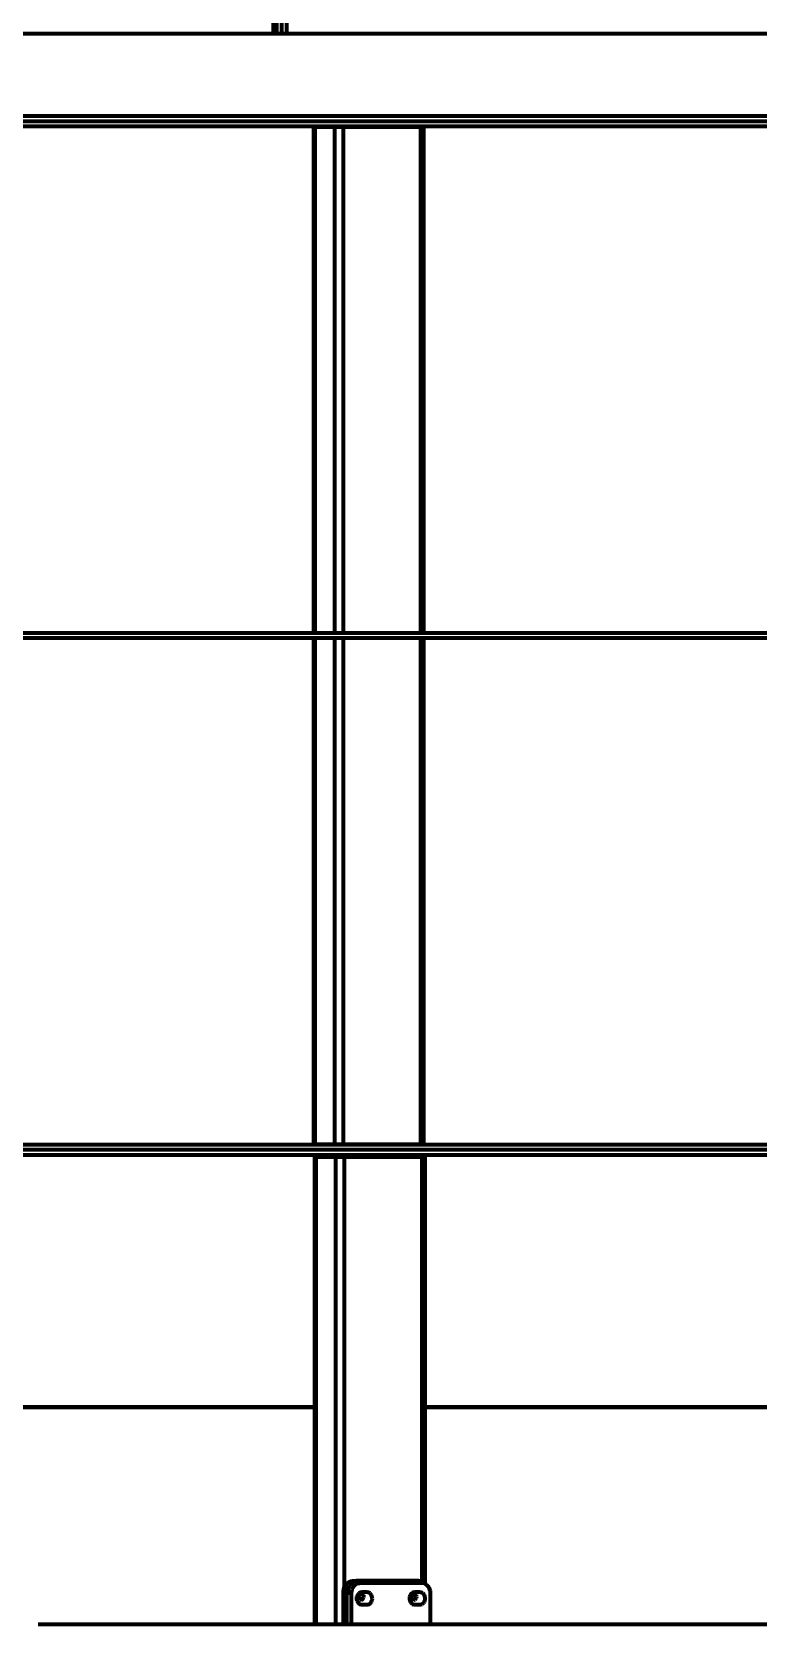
# Model space of a CAD drawing. Header units: millimetres. Extents: x 0 to 594, y 0 to 420.
# Drawn here: x 128.18 to 142.3, y 347.18 to 378.14 of the extents above; entities that cross this region are included whole.
import ezdxf

# ---------------------------------------------------------------- set-up
doc = ezdxf.new("R2010")
doc.units = ezdxf.units.MM

msp = doc.modelspace()

# ---------------------------------------------------------------- linework, layer by layer
at = {"color": 1, "lineweight": 70}
for p, q in [((132.936, 378.1), (132.936, 396.023)), ((133.036, 378.1), (133.036, 396.023)), ((132.876, 378.1), (132.876, 395.901)), ((132.936, 395.901), (132.936, 378.1)), ((133.136, 378.1), (133.136, 395.969)), ((148.69, 378.1), (124.312, 378.1)), ((149.13, 376.5), (124.25, 376.5)), ((149.062, 376.4), (124.321, 376.4)), ((149.062, 376.3), (124.321, 376.3)), ((133.663, 376.29), (133.662, 376.29)), ((133.662, 376.29), (133.662, 376.29)), ((133.662, 376.29), (133.662, 376.29)), ((133.662, 376.29), (133.662, 376.29)), ((133.662, 376.29), (133.662, 376.29)), ((133.662, 376.29), (133.662, 376.29)), ((133.662, 376.29), (133.662, 376.29)), ((133.662, 376.29), (133.663, 376.29)), ((133.662, 366.45), (133.662, 376.29)), ((133.664, 376.29), (133.663, 376.29)), ((133.663, 376.29), (133.664, 376.29)), ((133.665, 376.29), (133.664, 376.29)), ((133.664, 376.29), (133.665, 376.29)), ((133.666, 376.29), (133.665, 376.29)), ((133.665, 376.29), (133.666, 376.29)), ((133.667, 376.29), (133.666, 376.29)), ((133.666, 376.29), (133.667, 376.29)), ((133.669, 376.29), (133.667, 376.29)), ((133.667, 376.29), (133.669, 376.29)), ((133.671, 376.29), (133.669, 376.29)), ((133.669, 376.29), (133.671, 376.29)), ((133.672, 376.29), (133.671, 376.29)), ((133.671, 376.29), (133.672, 376.29)), ((133.674, 376.29), (133.672, 376.29)), ((133.672, 376.29), (133.674, 376.29)), ((133.677, 376.29), (133.674, 376.29)), ((133.674, 376.29), (133.677, 376.29)), ((133.679, 376.29), (133.677, 376.29)), ((133.677, 376.29), (133.679, 376.29)), ((134.07, 376.29), (133.679, 376.29)), ((133.679, 376.29), (133.679, 366.45)), ((134.078, 376.29), (134.07, 376.29)), ((134.07, 366.45), (134.07, 376.29)), ((134.087, 376.29), (134.078, 376.29)), ((134.096, 376.29), (134.087, 376.29)), ((134.107, 376.29), (134.096, 376.29)), ((134.119, 376.29), (134.107, 376.29)), ((134.131, 376.29), (134.119, 376.29)), ((134.144, 376.29), (134.131, 376.29)), ((134.157, 376.29), (134.144, 376.29)), ((134.171, 376.29), (134.157, 376.29)), ((134.184, 376.29), (134.171, 376.29)), ((134.197, 376.29), (134.184, 376.29)), ((134.21, 376.29), (134.197, 376.29)), ((134.223, 376.29), (134.21, 376.29)), ((134.235, 376.29), (134.223, 376.29)), ((135.744, 376.29), (134.235, 376.29)), ((134.235, 366.45), (134.235, 376.29)), ((135.751, 376.29), (135.744, 376.29)), ((135.744, 366.45), (135.744, 376.29)), ((135.758, 376.29), (135.751, 376.29)), ((135.765, 376.29), (135.758, 376.29)), ((135.771, 376.29), (135.765, 376.29)), ((135.776, 376.29), (135.771, 376.29)), ((135.782, 376.29), (135.776, 376.29)), ((135.786, 376.29), (135.782, 376.29)), ((135.785, 376.29), (135.787, 376.29)), ((135.785, 366.45), (135.785, 376.29)), ((135.79, 376.29), (135.786, 376.29)), ((135.787, 376.29), (135.789, 376.29)), ((135.789, 376.29), (135.791, 376.29)), ((135.794, 376.29), (135.79, 376.29)), ((135.791, 376.29), (135.793, 376.29)), ((135.793, 376.29), (135.795, 376.29)), ((135.797, 376.29), (135.794, 376.29)), ((135.795, 376.29), (135.796, 376.29)), ((135.796, 376.29), (135.797, 376.29)), ((135.797, 376.29), (135.799, 376.29)), ((135.799, 376.29), (135.797, 376.29)), ((135.799, 376.29), (135.799, 376.29)), ((135.799, 376.29), (135.8, 376.29)), ((135.8, 376.29), (135.799, 376.29)), ((135.8, 376.29), (135.801, 376.29)), ((135.801, 376.29), (135.8, 376.29)), ((135.801, 376.29), (135.801, 376.29)), ((135.801, 376.29), (135.802, 376.29)), ((135.802, 376.29), (135.801, 376.29)), ((135.802, 376.29), (135.802, 376.29)), ((135.802, 366.45), (135.802, 376.29)), ((149.062, 366.45), (124.27, 366.45)), ((149.062, 366.35), (124.27, 366.35)), ((133.662, 356.51), (133.662, 366.35)), ((133.679, 366.35), (133.679, 356.51)), ((134.07, 356.51), (134.07, 366.35)), ((134.235, 356.51), (134.235, 366.35)), ((135.744, 356.51), (135.744, 366.35)), ((135.785, 356.51), (135.785, 366.35)), ((135.802, 356.51), (135.802, 366.35)), ((149.062, 356.5), (124.321, 356.5)), ((149.062, 356.4), (124.321, 356.4)), ((149.062, 356.4), (124.321, 356.4)), ((133.663, 356.51), (133.662, 356.51)), ((133.662, 356.51), (133.662, 356.51)), ((133.662, 356.51), (133.662, 356.51)), ((133.662, 356.51), (133.662, 356.51)), ((133.662, 356.51), (133.662, 356.51)), ((133.662, 356.51), (133.662, 356.51)), ((133.662, 356.51), (133.662, 356.51)), ((133.662, 356.51), (133.663, 356.51)), ((133.664, 356.51), (133.663, 356.51)), ((133.663, 356.51), (133.664, 356.51)), ((133.665, 356.51), (133.664, 356.51)), ((133.664, 356.51), (133.665, 356.51)), ((133.666, 356.51), (133.665, 356.51)), ((133.665, 356.51), (133.666, 356.51)), ((133.667, 356.51), (133.666, 356.51)), ((133.666, 356.51), (133.667, 356.51)), ((133.669, 356.51), (133.667, 356.51)), ((133.667, 356.51), (133.669, 356.51)), ((133.671, 356.51), (133.669, 356.51)), ((133.669, 356.51), (133.671, 356.51)), ((133.672, 356.51), (133.671, 356.51)), ((133.671, 356.51), (133.672, 356.51)), ((133.674, 356.51), (133.672, 356.51)), ((133.672, 356.51), (133.674, 356.51)), ((133.677, 356.51), (133.674, 356.51)), ((133.674, 356.51), (133.677, 356.51)), ((133.679, 356.51), (133.677, 356.51)), ((133.677, 356.51), (133.679, 356.51)), ((133.679, 356.51), (134.07, 356.51)), ((134.07, 356.51), (134.078, 356.51)), ((134.078, 356.51), (134.087, 356.51)), ((134.087, 356.51), (134.096, 356.51)), ((134.096, 356.51), (134.107, 356.51)), ((134.107, 356.51), (134.119, 356.51)), ((134.119, 356.51), (134.131, 356.51)), ((134.131, 356.51), (134.144, 356.51)), ((134.144, 356.51), (134.157, 356.51)), ((134.157, 356.51), (134.171, 356.51)), ((134.171, 356.51), (134.184, 356.51)), ((134.184, 356.51), (134.197, 356.51)), ((134.197, 356.51), (134.21, 356.51)), ((134.21, 356.51), (134.223, 356.51)), ((134.223, 356.51), (134.235, 356.51)), ((134.235, 356.51), (135.744, 356.51)), ((135.744, 356.51), (135.751, 356.51)), ((135.751, 356.51), (135.758, 356.51)), ((135.758, 356.51), (135.765, 356.51)), ((135.765, 356.51), (135.771, 356.51)), ((135.771, 356.51), (135.776, 356.51)), ((135.776, 356.51), (135.782, 356.51)), ((135.782, 356.51), (135.786, 356.51)), ((135.787, 356.51), (135.785, 356.51)), ((135.786, 356.51), (135.79, 356.51)), ((135.789, 356.51), (135.787, 356.51)), ((135.791, 356.51), (135.789, 356.51)), ((135.79, 356.51), (135.794, 356.51)), ((135.793, 356.51), (135.791, 356.51)), ((135.795, 356.51), (135.793, 356.51)), ((135.794, 356.51), (135.797, 356.51)), ((135.796, 356.51), (135.795, 356.51)), ((135.797, 356.51), (135.796, 356.51)), ((135.797, 356.51), (135.799, 356.51)), ((135.799, 356.51), (135.797, 356.51)), ((135.799, 356.51), (135.8, 356.51)), ((135.8, 356.51), (135.799, 356.51)), ((135.799, 356.51), (135.799, 356.51)), ((135.8, 356.51), (135.801, 356.51)), ((135.801, 356.51), (135.8, 356.51)), ((135.801, 356.51), (135.802, 356.51)), ((135.802, 356.51), (135.801, 356.51)), ((135.801, 356.51), (135.801, 356.51)), ((135.802, 356.51), (135.802, 356.51)), ((149.062, 356.3), (124.321, 356.3)), ((133.684, 356.26), (133.683, 356.26)), ((133.683, 356.26), (133.683, 356.26)), ((133.683, 356.26), (133.683, 356.26)), ((133.683, 356.26), (133.683, 356.26)), ((133.683, 356.26), (133.683, 356.26)), ((133.683, 356.26), (133.683, 356.26)), ((133.683, 356.26), (133.683, 356.26)), ((133.683, 356.26), (133.684, 356.26)), ((133.683, 347.18), (133.683, 356.26)), ((133.685, 356.26), (133.684, 356.26)), ((133.684, 356.26), (133.685, 356.26)), ((133.686, 356.26), (133.685, 356.26)), ((133.685, 356.26), (133.686, 356.26)), ((133.687, 356.26), (133.686, 356.26)), ((133.686, 356.26), (133.687, 356.26)), ((133.688, 356.26), (133.687, 356.26)), ((133.687, 356.26), (133.688, 356.26)), ((133.69, 356.26), (133.688, 356.26)), ((133.688, 356.26), (133.69, 356.26)), ((133.691, 356.26), (133.69, 356.26)), ((133.69, 356.26), (133.691, 356.26)), ((133.693, 356.26), (133.691, 356.26)), ((133.691, 356.26), (133.693, 356.26)), ((133.695, 356.26), (133.693, 356.26)), ((133.693, 356.26), (133.695, 356.26)), ((133.697, 356.26), (133.695, 356.26)), ((133.695, 356.26), (133.697, 356.26)), ((133.7, 356.26), (133.697, 356.26)), ((133.697, 356.26), (133.7, 356.26)), ((134.091, 356.26), (133.7, 356.26)), ((133.7, 356.26), (133.7, 347.18)), ((134.099, 356.26), (134.091, 356.26)), ((134.091, 347.18), (134.091, 356.26)), ((134.107, 356.26), (134.099, 356.26)), ((134.117, 356.26), (134.107, 356.26)), ((134.128, 356.26), (134.117, 356.26)), ((134.14, 356.26), (134.128, 356.26)), ((134.152, 356.26), (134.14, 356.26)), ((134.165, 356.26), (134.152, 356.26)), ((134.178, 356.26), (134.165, 356.26)), ((134.192, 356.26), (134.178, 356.26)), ((134.205, 356.26), (134.192, 356.26)), ((134.218, 356.26), (134.205, 356.26)), ((134.231, 356.26), (134.218, 356.26)), ((134.244, 356.26), (134.231, 356.26)), ((134.256, 356.26), (134.244, 356.26)), ((135.764, 356.26), (134.256, 356.26)), ((134.256, 347.908), (134.256, 356.26)), ((135.772, 356.26), (135.764, 356.26)), ((135.764, 348.002), (135.764, 356.26)), ((135.779, 356.26), (135.772, 356.26)), ((135.785, 356.26), (135.779, 356.26)), ((135.792, 356.26), (135.785, 356.26)), ((135.797, 356.26), (135.792, 356.26)), ((135.802, 356.26), (135.797, 356.26)), ((135.807, 356.26), (135.802, 356.26)), ((135.805, 356.26), (135.808, 356.26)), ((135.805, 347.973), (135.805, 356.26)), ((135.811, 356.26), (135.807, 356.26)), ((135.808, 356.26), (135.81, 356.26)), ((135.81, 356.26), (135.812, 356.26)), ((135.815, 356.26), (135.811, 356.26)), ((135.812, 356.26), (135.814, 356.26)), ((135.814, 356.26), (135.815, 356.26)), ((135.815, 356.26), (135.817, 356.26)), ((135.817, 356.26), (135.815, 356.26)), ((135.817, 356.26), (135.818, 356.26)), ((135.82, 356.26), (135.817, 356.26)), ((135.818, 356.26), (135.819, 356.26)), ((135.819, 356.26), (135.82, 356.26)), ((135.82, 356.26), (135.821, 356.26)), ((135.821, 356.26), (135.82, 356.26)), ((135.821, 356.26), (135.822, 356.26)), ((135.822, 356.26), (135.821, 356.26)), ((135.822, 356.26), (135.822, 356.26)), ((135.822, 356.26), (135.823, 356.26)), ((135.823, 356.26), (135.822, 356.26)), ((135.823, 356.26), (135.823, 356.26)), ((135.823, 347.966), (135.823, 356.26)), ((133.683, 351.4), (126.394, 351.4)), ((126.394, 351.4), (133.683, 351.4)), ((143.129, 351.4), (135.823, 351.4)), ((135.823, 351.4), (143.129, 351.4)), ((134.315, 347.987), (134.345, 348.005)), ((134.345, 348.005), (134.377, 348.017)), ((134.377, 348.017), (134.41, 348.02)), ((134.427, 348.005), (134.397, 347.987)), ((134.41, 348.02), (134.493, 348.02)), ((134.459, 348.017), (134.427, 348.005)), ((134.493, 348.02), (134.459, 348.017)), ((135.693, 348.02), (134.493, 348.02)), ((135.722, 348.017), (135.693, 348.02)), ((135.751, 348.008), (135.722, 348.017)), ((135.778, 347.994), (135.751, 348.008)), ((135.803, 347.974), (135.778, 347.994)), ((134.239, 347.82), (134.242, 347.859)), ((134.239, 347.18), (134.239, 347.82)), ((134.308, 347.82), (134.239, 347.82)), ((134.242, 347.859), (134.252, 347.897)), ((134.252, 347.897), (134.268, 347.932)), ((134.268, 347.932), (134.289, 347.962)), ((134.289, 347.962), (134.315, 347.987)), ((134.305, 347.78), (134.306, 347.808)), ((134.305, 347.18), (134.305, 347.78)), ((134.387, 347.78), (134.305, 347.78)), ((134.306, 347.808), (134.311, 347.836)), ((134.311, 347.836), (134.319, 347.862)), ((134.319, 347.862), (134.331, 347.887)), ((134.324, 347.859), (134.321, 347.82)), ((134.334, 347.897), (134.324, 347.859)), ((134.35, 347.932), (134.334, 347.897)), ((134.371, 347.962), (134.35, 347.932)), ((134.397, 347.987), (134.371, 347.962)), ((134.39, 347.819), (134.387, 347.78)), ((134.387, 347.78), (134.387, 347.18)), ((134.4, 347.857), (134.39, 347.819)), ((134.416, 347.892), (134.4, 347.857)), ((134.437, 347.922), (134.416, 347.892)), ((134.463, 347.947), (134.437, 347.922)), ((134.493, 347.965), (134.463, 347.947)), ((134.476, 347.98), (134.558, 347.98)), ((134.492, 347.704), (134.49, 347.68)), ((134.498, 347.726), (134.492, 347.704)), ((134.525, 347.977), (134.493, 347.965)), ((134.507, 347.747), (134.498, 347.726)), ((134.52, 347.765), (134.507, 347.747)), ((134.536, 347.78), (134.52, 347.765)), ((134.527, 347.745), (134.523, 347.72)), ((134.523, 347.72), (134.527, 347.696)), ((134.558, 347.98), (134.525, 347.977)), ((134.539, 347.766), (134.527, 347.745)), ((134.527, 347.696), (134.539, 347.675)), ((134.553, 347.791), (134.536, 347.78)), ((134.537, 347.764), (134.548, 347.744)), ((134.548, 347.697), (134.537, 347.677)), ((134.557, 347.781), (134.539, 347.766)), ((134.548, 347.744), (134.552, 347.72)), ((134.552, 347.72), (134.548, 347.697)), ((134.573, 347.798), (134.553, 347.791)), ((134.578, 347.785), (134.557, 347.781)), ((135.758, 347.98), (134.558, 347.98)), ((134.593, 347.8), (134.573, 347.798)), ((134.6, 347.781), (134.578, 347.785)), ((134.696, 347.8), (134.593, 347.8)), ((134.618, 347.766), (134.6, 347.781)), ((134.63, 347.745), (134.618, 347.766)), ((134.618, 347.675), (134.63, 347.696)), ((134.634, 347.72), (134.63, 347.745)), ((134.63, 347.696), (134.634, 347.72)), ((134.716, 347.798), (134.696, 347.8)), ((134.735, 347.791), (134.716, 347.798)), ((134.753, 347.78), (134.735, 347.791)), ((134.768, 347.765), (134.753, 347.78)), ((134.781, 347.747), (134.768, 347.765)), ((134.791, 347.726), (134.781, 347.747)), ((134.796, 347.704), (134.791, 347.726)), ((134.798, 347.68), (134.796, 347.704)), ((135.52, 347.704), (135.518, 347.68)), ((135.526, 347.726), (135.52, 347.704)), ((135.536, 347.747), (135.526, 347.726)), ((135.549, 347.765), (135.536, 347.747)), ((135.564, 347.78), (135.549, 347.765)), ((135.555, 347.745), (135.551, 347.72)), ((135.551, 347.72), (135.555, 347.696)), ((135.567, 347.766), (135.555, 347.745)), ((135.555, 347.696), (135.567, 347.675)), ((135.582, 347.791), (135.564, 347.78)), ((135.566, 347.764), (135.576, 347.744)), ((135.576, 347.697), (135.566, 347.677)), ((135.586, 347.781), (135.567, 347.766)), ((135.576, 347.744), (135.58, 347.72)), ((135.58, 347.72), (135.576, 347.697)), ((135.601, 347.798), (135.582, 347.791)), ((135.607, 347.785), (135.586, 347.781)), ((135.621, 347.8), (135.601, 347.798)), ((135.628, 347.781), (135.607, 347.785)), ((135.724, 347.8), (135.621, 347.8)), ((135.646, 347.766), (135.628, 347.781)), ((135.658, 347.745), (135.646, 347.766)), ((135.646, 347.675), (135.658, 347.696)), ((135.663, 347.72), (135.658, 347.745)), ((135.658, 347.696), (135.663, 347.72)), ((135.744, 347.798), (135.724, 347.8)), ((135.764, 347.791), (135.744, 347.798)), ((135.792, 347.977), (135.758, 347.98)), ((135.781, 347.78), (135.764, 347.791)), ((135.797, 347.765), (135.781, 347.78)), ((135.824, 347.965), (135.792, 347.977)), ((135.81, 347.747), (135.797, 347.765)), ((135.819, 347.726), (135.81, 347.747)), ((135.825, 347.704), (135.819, 347.726)), ((135.854, 347.947), (135.824, 347.965)), ((135.827, 347.68), (135.825, 347.704)), ((135.88, 347.922), (135.854, 347.947)), ((135.901, 347.892), (135.88, 347.922)), ((135.917, 347.857), (135.901, 347.892)), ((135.927, 347.819), (135.917, 347.857)), ((135.93, 347.78), (135.927, 347.819)), ((135.93, 347.18), (135.93, 347.78)), ((134.49, 347.68), (134.492, 347.657)), ((134.492, 347.657), (134.498, 347.635)), ((134.498, 347.635), (134.507, 347.614)), ((134.507, 347.614), (134.52, 347.596)), ((134.52, 347.596), (134.536, 347.581)), ((134.536, 347.581), (134.553, 347.57)), ((134.539, 347.675), (134.557, 347.66)), ((134.553, 347.57), (134.573, 347.563)), ((134.557, 347.66), (134.578, 347.655)), ((134.573, 347.563), (134.593, 347.56)), ((134.578, 347.655), (134.6, 347.66)), ((134.593, 347.56), (134.696, 347.56)), ((134.6, 347.66), (134.618, 347.675)), ((134.696, 347.56), (134.716, 347.563)), ((134.716, 347.563), (134.735, 347.57)), ((134.735, 347.57), (134.753, 347.581)), ((134.753, 347.581), (134.768, 347.596)), ((134.768, 347.596), (134.781, 347.614)), ((134.781, 347.614), (134.791, 347.635)), ((134.791, 347.635), (134.796, 347.657)), ((134.796, 347.657), (134.798, 347.68)), ((135.518, 347.68), (135.52, 347.657)), ((135.52, 347.657), (135.526, 347.635)), ((135.526, 347.635), (135.536, 347.614)), ((135.536, 347.614), (135.549, 347.596)), ((135.549, 347.596), (135.564, 347.581)), ((135.564, 347.581), (135.582, 347.57)), ((135.567, 347.675), (135.586, 347.66)), ((135.582, 347.57), (135.601, 347.563)), ((135.586, 347.66), (135.607, 347.655)), ((135.601, 347.563), (135.621, 347.56)), ((135.607, 347.655), (135.628, 347.66)), ((135.621, 347.56), (135.724, 347.56)), ((135.628, 347.66), (135.646, 347.675)), ((135.724, 347.56), (135.744, 347.563)), ((135.744, 347.563), (135.764, 347.57)), ((135.764, 347.57), (135.781, 347.581)), ((135.781, 347.581), (135.797, 347.596)), ((135.797, 347.596), (135.81, 347.614)), ((135.81, 347.614), (135.819, 347.635)), ((135.819, 347.635), (135.825, 347.657)), ((135.825, 347.657), (135.827, 347.68)), ((128.302, 347.18), (159.616, 347.18)), ((136.996, 347.18), (136.996, 347.18)), ((136.996, 347.18), (136.996, 347.18)), ((136.996, 347.18), (136.996, 347.18)), ((136.996, 347.18), (136.996, 347.18)), ((136.996, 347.18), (136.996, 347.18)), ((136.996, 347.18), (136.996, 347.18)), ((136.996, 347.18), (136.996, 347.18)), ((136.996, 347.18), (136.996, 347.18)), ((136.996, 347.18), (136.996, 347.18)), ((136.996, 347.18), (136.996, 347.18)), ((136.996, 347.18), (136.996, 347.18)), ((136.996, 347.18), (136.996, 347.18)), ((136.996, 347.18), (136.996, 347.18)), ((136.996, 347.18), (136.996, 347.18))]:
    msp.add_line(p, q, dxfattribs=at)

doc.saveas('drawing.dxf')
